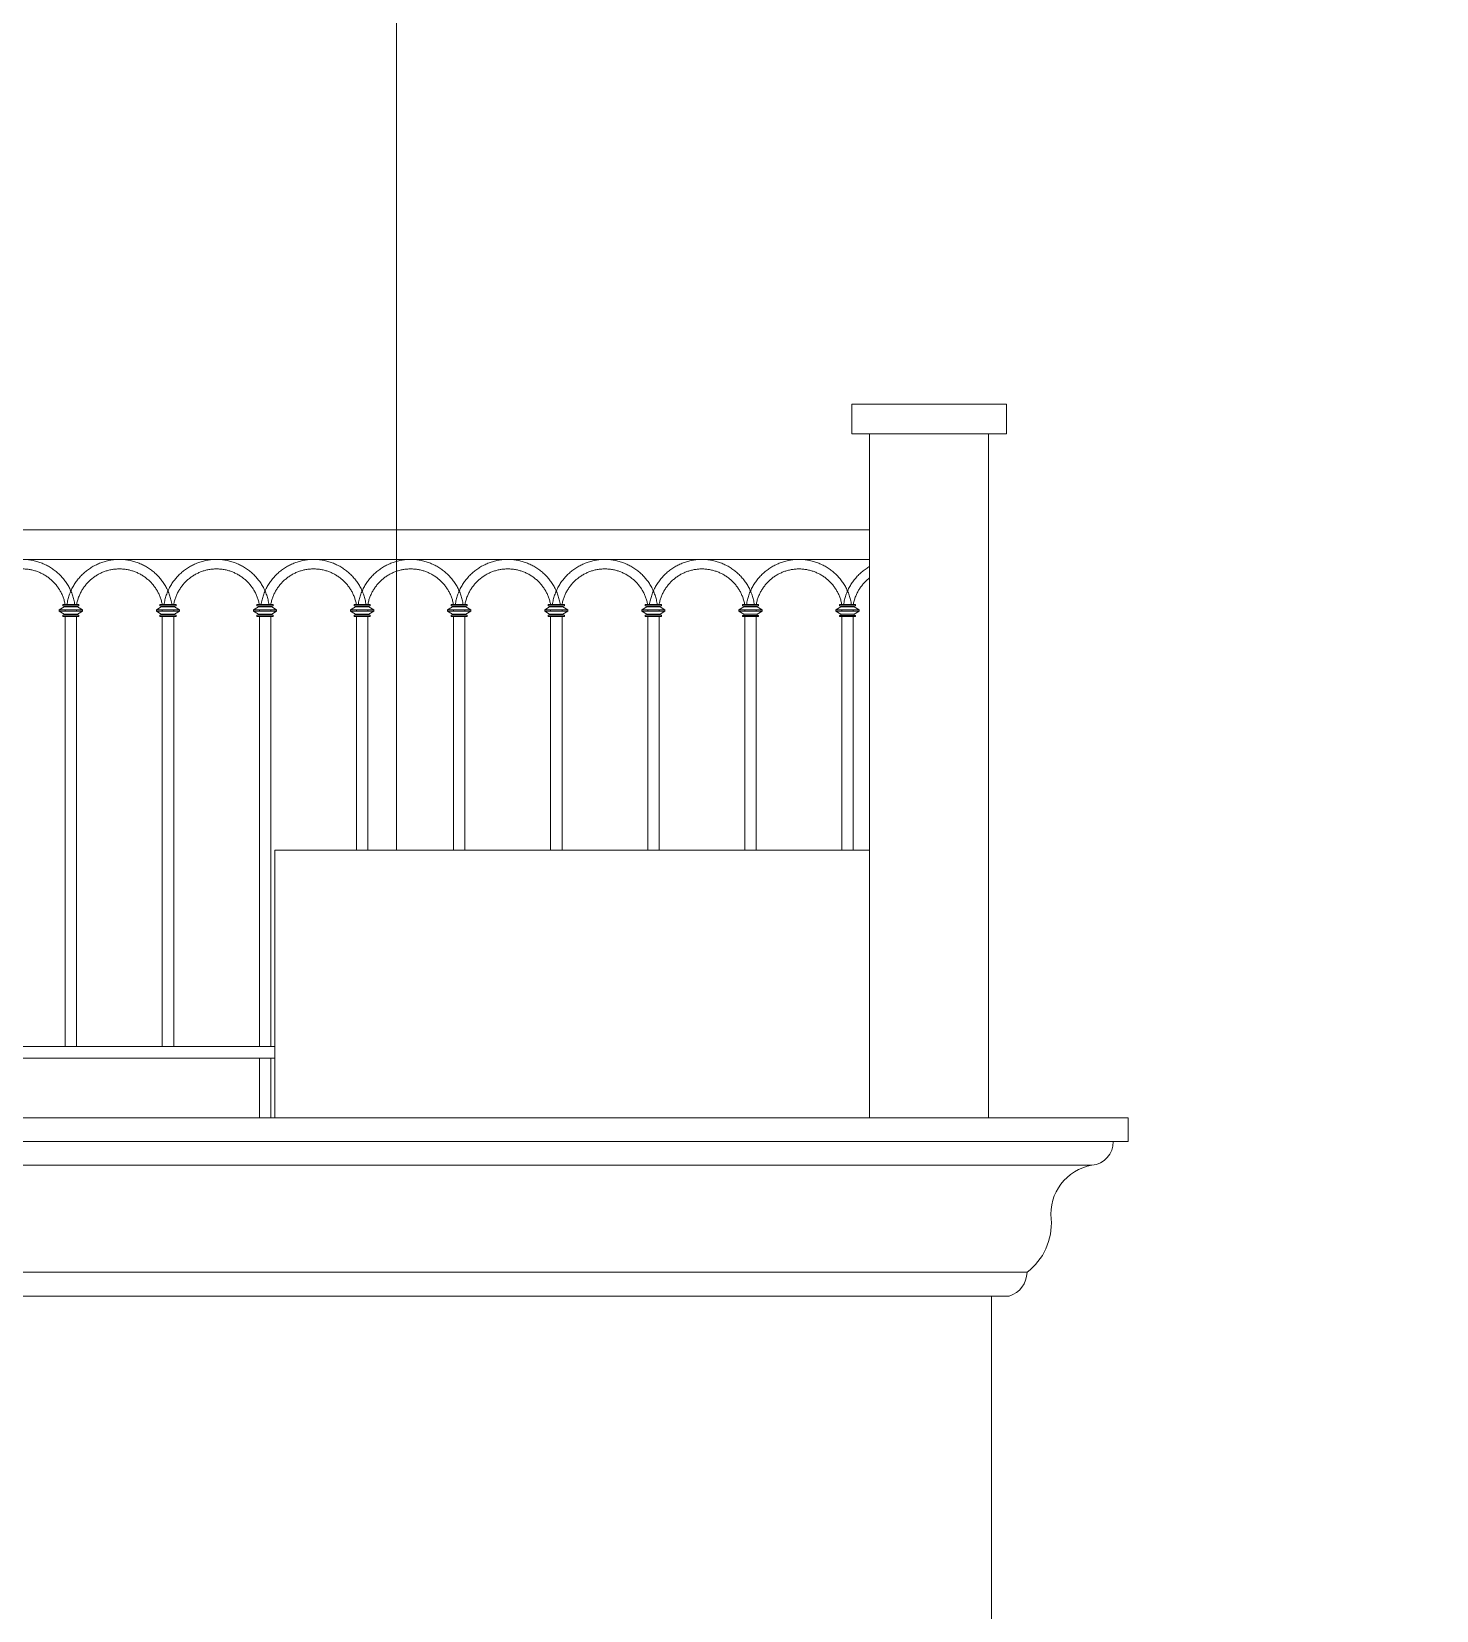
# Model space of a CAD drawing. Header units: millimetres. Extents: x 33748 to 451939, y -263262 to 62681.
# Drawn here: x 384924 to 387285, y -239291 to -236636 of the extents above; entities that cross this region are included whole.
import ezdxf
from ezdxf.xclip import XClip

# ---------------------------------------------------------------- set-up
doc = ezdxf.new("R2010")
doc.units = ezdxf.units.MM
doc.layers.add('-HATCH', color=8, linetype='Continuous', lineweight=5)
doc.layers.add('-LINE1', color=7, linetype='Continuous', lineweight=18)

# ---------------------------------------------------------------- blocks, each defined once
blk = doc.blocks.new('sdafsdf')
for p, q in [((5242.669744691462, 888.8017891470809), (-1305.594985240605, 888.8017891470809)), ((5242.669744691462, 838.8017367028515), (-1305.594985240605, 838.8016540640383)), ((2927.765886190231, 753.9716439674376), (2936.022513582837, 758.9999407565629)), ((2927.765886182082, 751.9716439674376), (2927.765886190231, 753.9716439674376)), ((2937.588725743757, 753.9716439280892), (2927.765886190231, 753.9716439674376)), ((2936.022513533535, 746.943347110704), (2927.765886182082, 751.9716439674376)), ((2937.58872573555, 751.9716439280892), (2927.765886182082, 751.9716439674376)), ((2933.622522804595, 760.9999407663709), (2933.622522812802, 762.9999407663709)), ((2937.588725780719, 762.9999407506548), (2933.622522812802, 762.9999407663709)), ((2936.022513591044, 760.9999407565629), (2933.622522804595, 760.9999407663709)), ((2933.62252273073, 742.9433471205411), (2933.622522738879, 744.9433471205411)), ((2936.022513525328, 744.943347110704), (2933.622522738879, 744.9433471205411)), ((2936.022513582837, 758.9999407565629), (2936.022513591044, 760.9999407565629)), ((2937.588725772453, 760.999940750422), (2936.022513591044, 760.9999407565629)), ((2958.375328168157, 758.9999406650895), (2936.022513589531, 758.9999407606083)), ((2936.022513525328, 744.943347110704), (2936.022513533535, 746.943347110704)), ((2958.375328118796, 746.9433470192598), (2936.022513540462, 746.943347106484)), ((2937.588725706795, 744.9433471045922), (2936.022513525328, 744.943347110704)), ((2956.788652072311, 762.9999406720744), (2937.588725780719, 762.9999407506548)), ((2937.588725772453, 760.999940750422), (2956.788652064046, 760.9999406720744)), ((2937.588725743757, 753.9716439280892), (2937.58872573555, 751.9716439280892)), ((2956.788652035291, 753.9716438495379), (2937.588725743757, 753.9716439280892)), ((2956.788652027142, 751.9716438495379), (2937.58872573555, 751.9716439280892)), ((2937.588725706795, 744.9433471045922), (2956.80911592918, 744.9433470251679)), ((2960.775318970904, 762.9999406552524), (2956.788652072311, 762.9999406720744)), ((2958.375328176306, 760.9999406650895), (2956.788652064046, 760.9999406720744)), ((2956.788652027142, 751.9716438495379), (2956.788652035291, 753.9716438495379)), ((2956.788652035291, 753.9716438495379), (2966.63195551961, 753.9716438083851)), ((2956.788652027142, 751.9716438495379), (2966.631955511402, 751.9716438083851)), ((2958.375328110589, 744.9433470192598), (2956.80911592918, 744.9433470251679)), ((2958.375328176306, 760.9999406650895), (2958.375328168157, 758.9999406650895)), ((2960.775318962755, 760.9999406552524), (2958.375328176306, 760.9999406650895)), ((2958.375328168157, 758.9999406650895), (2966.63195551961, 753.9716438083851)), ((2966.631955511402, 751.9716438083851), (2958.375328118796, 746.9433470192598)), ((2958.375328118796, 746.9433470192598), (2958.375328110589, 744.9433470192598)), ((2960.775318897096, 744.9433470094227), (2958.375328110589, 744.9433470192598)), ((2960.775318970904, 762.9999406552524), (2960.775318962755, 760.9999406552524)), ((2960.775318897096, 744.9433470094227), (2960.775318888831, 742.9433470094227)), ((2966.63195551961, 753.9716438083851), (2966.631955511402, 751.9716438083851)), ((3090.965259668999, 753.9716432996211), (3099.221887061605, 758.9999400887464)), ((3090.965259660792, 751.9716432996211), (3090.965259668999, 753.9716432996211)), ((3100.788099222467, 753.9716432602727), (3090.965259668999, 753.9716432996211)), ((3099.221887012245, 746.9433464428876), (3090.965259660792, 751.9716432996211)), ((3100.788099214318, 751.9716432602727), (3090.965259660792, 751.9716432996211)), ((3096.821896283305, 760.9999400985544), (3096.821896291513, 762.9999400985544)), ((3100.788099259487, 762.9999400828383), (3096.821896291513, 762.9999400985544)), ((3099.221887069754, 760.9999400887464), (3096.821896283305, 760.9999400985544)), ((3096.82189620944, 742.9433464527247), (3096.821896217647, 744.9433464527247)), ((3099.221887004096, 744.9433464428876), (3096.821896217647, 744.9433464527247)), ((3099.221887061605, 758.9999400887464), (3099.221887069754, 760.9999400887464)), ((3100.788099251222, 760.9999400826055), (3099.221887069754, 760.9999400887464)), ((3121.574701646867, 758.999939997273), (3099.221887068241, 758.9999400927918)), ((3099.221887004096, 744.9433464428876), (3099.221887012245, 746.9433464428876)), ((3121.574701597565, 746.9433463514433), (3099.22188701923, 746.9433464386675)), ((3100.788099185505, 744.9433464367758), (3099.221887004096, 744.9433464428876)), ((3119.988025551022, 762.999940004258), (3100.788099259487, 762.9999400828383)), ((3100.788099251222, 760.9999400826055), (3119.988025542814, 760.999940004258)), ((3100.788099222467, 753.9716432602727), (3100.788099214318, 751.9716432602727)), ((3119.98802551406, 753.9716431817214), (3100.788099222467, 753.9716432602727)), ((3119.988025505911, 751.9716431817214), (3100.788099214318, 751.9716432602727)), ((3100.788099185505, 744.9433464367758), (3120.008489407948, 744.9433463573514)), ((3123.974692449672, 762.9999399874359), (3119.988025551022, 762.999940004258)), ((3121.574701655074, 760.999939997273), (3119.988025542814, 760.999940004258)), ((3119.988025505911, 751.9716431817214), (3119.98802551406, 753.9716431817214)), ((3119.98802551406, 753.9716431817214), (3129.83132899832, 753.9716431405686)), ((3119.988025505911, 751.9716431817214), (3129.831328990171, 751.9716431405686)), ((3121.574701589299, 744.9433463514433), (3120.008489407948, 744.9433463573514)), ((3121.574701655074, 760.999939997273), (3121.574701646867, 758.999939997273)), ((3123.974692441523, 760.9999399874359), (3121.574701655074, 760.999939997273)), ((3121.574701646867, 758.999939997273), (3129.83132899832, 753.9716431405686)), ((3129.831328990171, 751.9716431405686), (3121.574701597565, 746.9433463514433)), ((3121.574701597565, 746.9433463514433), (3121.574701589299, 744.9433463514433)), ((3123.974692375807, 744.9433463416062), (3121.574701589299, 744.9433463514433)), ((3123.974692449672, 762.9999399874359), (3123.974692441523, 760.9999399874359)), ((3123.974692375807, 744.9433463416062), (3123.974692367599, 742.9433463416062)), ((3129.83132899832, 753.9716431405686), (3129.831328990171, 751.9716431405686)), ((3254.16463314771, 753.9716426318046), (3262.421260540374, 758.9999394209299)), ((3254.164633139502, 751.9716426318046), (3254.16463314771, 753.9716426318046)), ((3263.987472701236, 753.9716425924562), (3254.16463314771, 753.9716426318046)), ((3262.421260491014, 746.9433457750711), (3254.164633139502, 751.9716426318046)), ((3263.987472693028, 751.9716425924562), (3254.164633139502, 751.9716426318046)), ((3260.021269762074, 760.9999394307379), (3260.021269770223, 762.9999394307379)), ((3263.987472738198, 762.9999394150218), (3260.021269770223, 762.9999394307379)), ((3262.421260548523, 760.9999394209299), (3260.021269762074, 760.9999394307379)), ((3260.02126968815, 742.9433457849082), (3260.021269696357, 744.9433457849082)), ((3262.421260482864, 744.9433457750711), (3260.021269696357, 744.9433457849082)), ((3262.421260540374, 758.9999394209299), (3262.421260548523, 760.9999394209299)), ((3263.98747272999, 760.999939414789), (3262.421260548523, 760.9999394209299)), ((3284.774075125577, 758.9999393294565), (3262.421260547009, 758.9999394249753)), ((3262.421260482864, 744.9433457750711), (3262.421260491014, 746.9433457750711)), ((3284.774075076275, 746.9433456836268), (3262.421260497998, 746.943345770851)), ((3263.987472664216, 744.9433457689593), (3262.421260482864, 744.9433457750711)), ((3283.187399029732, 762.9999393364415), (3263.987472738198, 762.9999394150218)), ((3263.98747272999, 760.999939414789), (3283.187399021583, 760.9999393364415)), ((3263.987472701236, 753.9716425924562), (3263.987472693028, 751.9716425924562)), ((3283.187398992828, 753.971642513905), (3263.987472701236, 753.9716425924562)), ((3283.187398984621, 751.971642513905), (3263.987472693028, 751.9716425924562)), ((3263.987472664216, 744.9433457689593), (3283.207862886658, 744.9433456895349)), ((3287.174065928441, 762.9999393196194), (3283.187399029732, 762.9999393364415)), ((3284.774075133784, 760.9999393294565), (3283.187399021583, 760.9999393364415)), ((3283.187398984621, 751.971642513905), (3283.187398992828, 753.971642513905)), ((3283.187398992828, 753.971642513905), (3293.030702477088, 753.9716424727521)), ((3283.187398984621, 751.971642513905), (3293.030702468939, 751.9716424727521)), ((3284.774075068068, 744.9433456836268), (3283.207862886658, 744.9433456895349)), ((3284.774075133784, 760.9999393294565), (3284.774075125577, 758.9999393294565)), ((3287.174065920233, 760.9999393196194), (3284.774075133784, 760.9999393294565)), ((3284.774075125577, 758.9999393294565), (3293.030702477088, 753.9716424727521)), ((3293.030702468939, 751.9716424727521), (3284.774075076275, 746.9433456836268)), ((3284.774075076275, 746.9433456836268), (3284.774075068068, 744.9433456836268)), ((3287.174065854517, 744.9433456737897), (3284.774075068068, 744.9433456836268)), ((3287.174065928441, 762.9999393196194), (3287.174065920233, 760.9999393196194)), ((3287.174065854517, 744.9433456737897), (3287.174065846368, 742.9433456737897)), ((3293.030702477088, 753.9716424727521), (3293.030702468939, 751.9716424727521)), ((3417.36400662642, 753.971641963959), (3425.620634019084, 758.9999387530843)), ((3417.364006618271, 751.971641963959), (3417.36400662642, 753.971641963959)), ((3427.186846180004, 753.9716419246397), (3417.36400662642, 753.971641963959)), ((3425.620633969782, 746.9433451072546), (3417.364006618271, 751.971641963959)), ((3427.186846171739, 751.9716419246397), (3417.364006618271, 751.971641963959)), ((3423.220643240842, 760.9999387629214), (3423.220643248991, 762.9999387629214)), ((3427.186846216908, 762.9999387471762), (3423.220643248991, 762.9999387629214)), ((3425.620634027291, 760.9999387530843), (3423.220643240842, 760.9999387629214)), ((3423.220643166918, 742.9433451170917), (3423.220643175067, 744.9433451170917)), ((3425.620633961575, 744.9433451072546), (3423.220643175067, 744.9433451170917)), ((3425.620634019084, 758.9999387530843), (3425.620634027291, 760.9999387530843)), ((3427.1868462087, 760.9999387469725), (3425.620634027291, 760.9999387530843)), ((3447.973448604345, 758.99993866164), (3425.620634025778, 758.9999387571588)), ((3425.620633961575, 744.9433451072546), (3425.620633969782, 746.9433451072546)), ((3447.973448554985, 746.9433450158103), (3425.620633976709, 746.9433451030054)), ((3427.186846142984, 744.9433451011428), (3425.620633961575, 744.9433451072546)), ((3446.3867725085, 762.999938668625), (3427.186846216908, 762.9999387471762)), ((3427.1868462087, 760.9999387469725), (3446.386772500293, 760.999938668625)), ((3427.186846180004, 753.9716419246397), (3427.186846171739, 751.9716419246397)), ((3446.386772471538, 753.9716418460594), (3427.186846180004, 753.9716419246397)), ((3446.386772463331, 751.9716418460594), (3427.186846171739, 751.9716419246397)), ((3427.186846142984, 744.9433451011428), (3446.407236365369, 744.9433450216893)), ((3450.373439407151, 762.999938651803), (3446.3867725085, 762.999938668625)), ((3447.973448612494, 760.99993866164), (3446.386772500293, 760.999938668625)), ((3446.386772463331, 751.9716418460594), (3446.386772471538, 753.9716418460594)), ((3446.386772471538, 753.9716418460594), (3456.230075955857, 753.9716418049065)), ((3446.386772463331, 751.9716418460594), (3456.230075947649, 751.9716418049065)), ((3447.973448546836, 744.9433450158103), (3446.407236365369, 744.9433450216893)), ((3447.973448612494, 760.99993866164), (3447.973448604345, 758.99993866164)), ((3450.373439398943, 760.999938651803), (3447.973448612494, 760.99993866164)), ((3447.973448604345, 758.99993866164), (3456.230075955857, 753.9716418049065)), ((3456.230075947649, 751.9716418049065), (3447.973448554985, 746.9433450158103)), ((3447.973448554985, 746.9433450158103), (3447.973448546836, 744.9433450158103)), ((3450.373439333285, 744.9433450059732), (3447.973448546836, 744.9433450158103)), ((3450.373439407151, 762.999938651803), (3450.373439398943, 760.999938651803)), ((3450.373439333285, 744.9433450059732), (3450.373439325078, 742.9433450059732)), ((3456.230075955857, 753.9716418049065), (3456.230075947649, 751.9716418049065)), ((3580.563380105188, 753.9716412961425), (3588.820007497794, 758.9999380852678)), ((3580.563380097039, 751.9716412961425), (3580.563380105188, 753.9716412961425)), ((3590.386219658714, 753.9716412568232), (3580.563380105188, 753.9716412961425)), ((3588.820007448492, 746.9433444394381), (3580.563380097039, 751.9716412961425)), ((3590.386219650507, 751.9716412568232), (3580.563380097039, 751.9716412961425)), ((3586.420016719552, 760.9999380951049), (3586.42001672776, 762.9999380951049)), ((3590.386219695676, 762.9999380793597), (3586.42001672776, 762.9999380951049)), ((3588.820007506001, 760.9999380852678), (3586.420016719552, 760.9999380951049)), ((3586.420016645687, 742.9433444492752), (3586.420016653836, 744.9433444492752)), ((3588.820007440285, 744.9433444394381), (3586.420016653836, 744.9433444492752)), ((3588.820007497794, 758.9999380852678), (3588.820007506001, 760.9999380852678)), ((3590.386219687411, 760.999938079156), (3588.820007506001, 760.9999380852678)), ((3611.172822083114, 758.9999379938236), (3588.820007504488, 758.9999380893423)), ((3588.820007440285, 744.9433444394381), (3588.820007448492, 746.9433444394381)), ((3611.172822033754, 746.9433443479938), (3588.820007455419, 746.9433444351889)), ((3590.386219621752, 744.9433444333263), (3588.820007440285, 744.9433444394381)), ((3609.586145987269, 762.9999380008085), (3590.386219695676, 762.9999380793597)), ((3590.386219687411, 760.999938079156), (3609.586145979003, 760.9999380008085)), ((3590.386219658714, 753.9716412568232), (3590.386219650507, 751.9716412568232)), ((3609.586145950248, 753.9716411782429), (3590.386219658714, 753.9716412568232)), ((3609.586145942099, 751.9716411782429), (3590.386219650507, 751.9716412568232)), ((3590.386219621752, 744.9433444333263), (3609.606609844137, 744.9433443538728)), ((3613.572812885861, 762.9999379839865), (3609.586145987269, 762.9999380008085)), ((3611.172822091263, 760.9999379938236), (3609.586145979003, 760.9999380008085)), ((3609.586145942099, 751.9716411782429), (3609.586145950248, 753.9716411782429)), ((3609.586145950248, 753.9716411782429), (3619.429449434567, 753.97164113709)), ((3609.586145942099, 751.9716411782429), (3619.429449426359, 751.97164113709)), ((3611.172822025546, 744.9433443479938), (3609.606609844137, 744.9433443538728)), ((3611.172822091263, 760.9999379938236), (3611.172822083114, 758.9999379938236)), ((3613.572812877712, 760.9999379839865), (3611.172822091263, 760.9999379938236)), ((3611.172822083114, 758.9999379938236), (3619.429449434567, 753.97164113709)), ((3619.429449426359, 751.97164113709), (3611.172822033754, 746.9433443479938)), ((3611.172822033754, 746.9433443479938), (3611.172822025546, 744.9433443479938)), ((3613.572812812054, 744.9433443381567), (3611.172822025546, 744.9433443479938)), ((3613.572812885861, 762.9999379839865), (3613.572812877712, 760.9999379839865)), ((3613.572812812054, 744.9433443381567), (3613.572812803788, 742.9433443381567)), ((3619.429449434567, 753.97164113709), (3619.429449426359, 751.97164113709)), ((3743.762753583898, 753.971640628326), (3752.019380976562, 758.9999374174513)), ((3743.762753575691, 751.971640628326), (3743.762753583898, 753.971640628326)), ((3753.585593137424, 753.9716405890067), (3743.762753583898, 753.971640628326)), ((3752.019380927202, 746.9433437716216), (3743.762753575691, 751.971640628326)), ((3753.585593129217, 751.9716405890067), (3743.762753575691, 751.971640628326)), ((3749.619390198262, 760.9999374272884), (3749.619390206411, 762.9999374272884)), ((3753.585593174386, 762.9999374115432), (3749.619390206411, 762.9999374272884)), ((3752.019380984711, 760.9999374174513), (3749.619390198262, 760.9999374272884)), ((3749.619390124339, 742.9433437814587), (3749.619390132546, 744.9433437814587)), ((3752.019380919053, 744.9433437716216), (3749.619390132546, 744.9433437814587)), ((3752.019380976562, 758.9999374174513), (3752.019380984711, 760.9999374174513)), ((3753.585593166179, 760.9999374113395), (3752.019380984711, 760.9999374174513)), ((3774.372195561766, 758.9999373260071), (3752.019380983198, 758.9999374215258)), ((3752.019380919053, 744.9433437716216), (3752.019380927202, 746.9433437716216)), ((3774.372195512464, 746.9433436801773), (3752.019380934187, 746.9433437673724)), ((3753.585593100404, 744.9433437655098), (3752.019380919053, 744.9433437716216)), ((3772.785519465921, 762.999937332992), (3753.585593174386, 762.9999374115432)), ((3753.585593166179, 760.9999374113395), (3772.785519457771, 760.999937332992)), ((3753.585593137424, 753.9716405890067), (3753.585593129217, 751.9716405890067)), ((3772.785519429017, 753.9716405104264), (3753.585593137424, 753.9716405890067)), ((3772.78551942081, 751.9716405104264), (3753.585593129217, 751.9716405890067)), ((3753.585593100404, 744.9433437655098), (3772.805983322847, 744.9433436860563)), ((3776.772186364629, 762.99993731617), (3772.785519465921, 762.999937332992)), ((3774.372195569973, 760.9999373260071), (3772.785519457771, 760.999937332992)), ((3772.78551942081, 751.9716405104264), (3772.785519429017, 753.9716405104264)), ((3772.785519429017, 753.9716405104264), (3782.628822913277, 753.9716404692736)), ((3772.78551942081, 751.9716405104264), (3782.628822905128, 751.9716404692736)), ((3774.372195504257, 744.9433436801773), (3772.805983322847, 744.9433436860563)), ((3774.372195569973, 760.9999373260071), (3774.372195561766, 758.9999373260071)), ((3776.772186356422, 760.99993731617), (3774.372195569973, 760.9999373260071)), ((3774.372195561766, 758.9999373260071), (3782.628822913277, 753.9716404692736)), ((3782.628822905128, 751.9716404692736), (3774.372195512464, 746.9433436801773)), ((3774.372195512464, 746.9433436801773), (3774.372195504257, 744.9433436801773)), ((3776.772186290706, 744.9433436703403), (3774.372195504257, 744.9433436801773)), ((3776.772186364629, 762.99993731617), (3776.772186356422, 760.99993731617)), ((3776.772186290706, 744.9433436703403), (3776.772186282557, 742.9433436703403)), ((3782.628822913277, 753.9716404692736), (3782.628822905128, 751.9716404692736)), ((3906.962127062608, 753.9716399605095), (3915.218754455273, 758.9999367496348)), ((3906.962127054459, 751.9716399605095), (3906.962127062608, 753.9716399605095)), ((3916.784966616193, 753.9716399211902), (3906.962127062608, 753.9716399605095)), ((3915.218754405971, 746.9433431038051), (3906.962127054459, 751.9716399605095)), ((3916.784966607927, 751.9716399211902), (3906.962127054459, 751.9716399605095)), ((3912.818763677031, 760.9999367594719), (3912.81876368518, 762.9999367594719)), ((3916.784966653096, 762.9999367437267), (3912.81876368518, 762.9999367594719)), ((3915.21875446348, 760.9999367496348), (3912.818763677031, 760.9999367594719)), ((3912.818763603107, 742.9433431136422), (3912.818763611256, 744.9433431136422)), ((3915.218754397763, 744.9433431038051), (3912.818763611256, 744.9433431136422)), ((3915.218754455273, 758.9999367496348), (3915.21875446348, 760.9999367496348)), ((3916.784966644889, 760.999936743523), (3915.21875446348, 760.9999367496348)), ((3937.571569040534, 758.9999366581906), (3915.218754461966, 758.9999367537093)), ((3915.218754397763, 744.9433431038051), (3915.218754405971, 746.9433431038051)), ((3937.571568991174, 746.9433430123609), (3915.218754412897, 746.9433430995559)), ((3916.784966579173, 744.9433430976933), (3915.218754397763, 744.9433431038051)), ((3935.984892944689, 762.9999366651755), (3916.784966653096, 762.9999367437267)), ((3916.784966644889, 760.999936743523), (3935.984892936482, 760.9999366651755)), ((3916.784966616193, 753.9716399211902), (3916.784966607927, 751.9716399211902)), ((3935.984892907727, 753.9716398426099), (3916.784966616193, 753.9716399211902)), ((3935.98489289952, 751.9716398426099), (3916.784966607927, 751.9716399211902)), ((3916.784966579173, 744.9433430976933), (3936.005356801557, 744.9433430182398)), ((3939.971559843339, 762.9999366483535), (3935.984892944689, 762.9999366651755)), ((3937.571569048683, 760.9999366581906), (3935.984892936482, 760.9999366651755)), ((3935.98489289952, 751.9716398426099), (3935.984892907727, 753.9716398426099)), ((3935.984892907727, 753.9716398426099), (3945.828196392045, 753.9716398014571)), ((3935.98489289952, 751.9716398426099), (3945.828196383838, 751.9716398014571)), ((3937.571568983025, 744.9433430123609), (3936.005356801557, 744.9433430182398)), ((3937.571569048683, 760.9999366581906), (3937.571569040534, 758.9999366581906)), ((3939.971559835132, 760.9999366483535), (3937.571569048683, 760.9999366581906)), ((3937.571569040534, 758.9999366581906), (3945.828196392045, 753.9716398014571)), ((3945.828196383838, 751.9716398014571), (3937.571568991174, 746.9433430123609)), ((3937.571568991174, 746.9433430123609), (3937.571568983025, 744.9433430123609)), ((3939.971559769474, 744.9433430025238), (3937.571568983025, 744.9433430123609)), ((3939.971559843339, 762.9999366483535), (3939.971559835132, 760.9999366483535)), ((3939.971559769474, 744.9433430025238), (3939.971559761267, 742.9433430025238)), ((3945.828196392045, 753.9716398014571), (3945.828196383838, 751.9716398014571)), ((4070.161500059126, 753.9538971827715), (4078.41812745179, 758.9821939718968)), ((4070.161500050919, 751.9538971827715), (4070.161500059126, 753.9538971827715)), ((4079.984339612653, 753.9538971434231), (4070.161500059126, 753.9538971827715)), ((4078.41812740243, 746.925600326038), (4070.161500050919, 751.9538971827715)), ((4079.984339604445, 751.9538971434231), (4070.161500050919, 751.9538971827715)), ((4076.018136673491, 760.9821939817048), (4076.01813668164, 762.9821939817048)), ((4079.984339649614, 762.9821939659887), (4076.01813668164, 762.9821939817048)), ((4078.41812745994, 760.9821939718968), (4076.018136673491, 760.9821939817048)), ((4076.018136599567, 742.9256003358751), (4076.018136607774, 744.9256003358751)), ((4078.418127394281, 744.925600326038), (4076.018136607774, 744.9256003358751)), ((4078.41812745179, 758.9821939718968), (4078.41812745994, 760.9821939718968)), ((4079.984339641407, 760.9821939657559), (4078.41812745994, 760.9821939718968)), ((4100.770942036994, 758.9821938804234), (4078.418127458426, 758.9821939759422)), ((4078.418127394281, 744.925600326038), (4078.41812740243, 746.925600326038)), ((4100.770941987692, 746.9256002345937), (4078.418127409415, 746.9256003218179)), ((4079.984339575632, 744.9256003199262), (4078.418127394281, 744.925600326038)), ((4099.184265941149, 762.9821938874084), (4079.984339649614, 762.9821939659887)), ((4079.984339641407, 760.9821939657559), (4099.184265933, 760.9821938874084)), ((4079.984339612653, 753.9538971434231), (4079.984339604445, 751.9538971434231)), ((4099.184265904245, 753.9538970648719), (4079.984339612653, 753.9538971434231)), ((4099.184265896038, 751.9538970648719), (4079.984339604445, 751.9538971434231)), ((4079.984339575632, 744.9256003199262), (4099.204729798075, 744.9256002405018)), ((4103.170932839857, 762.9821938705863), (4099.184265941149, 762.9821938874084)), ((4100.770942045201, 760.9821938804234), (4099.184265933, 760.9821938874084)), ((4099.184265896038, 751.9538970648719), (4099.184265904245, 753.9538970648719)), ((4099.184265904245, 753.9538970648719), (4109.027569388505, 753.953897023719)), ((4099.184265896038, 751.9538970648719), (4109.027569380356, 751.953897023719)), ((4100.770941979485, 744.9256002345937), (4099.204729798075, 744.9256002405018)), ((4100.770942045201, 760.9821938804234), (4100.770942036994, 758.9821938804234)), ((4103.17093283165, 760.9821938705863), (4100.770942045201, 760.9821938804234)), ((4100.770942036994, 758.9821938804234), (4109.027569388505, 753.953897023719)), ((4109.027569380356, 751.953897023719), (4100.770941987692, 746.9256002345937)), ((4100.770941987692, 746.9256002345937), (4100.770941979485, 744.9256002345937)), ((4103.170932765934, 744.9256002247566), (4100.770941979485, 744.9256002345937)), ((4103.170932839857, 762.9821938705863), (4103.17093283165, 760.9821938705863)), ((4103.170932765934, 744.9256002247566), (4103.170932757785, 742.9256002247566)), ((4109.027569388505, 753.953897023719), (4109.027569380356, 751.953897023719)), ((4233.360873537837, 753.953896514955), (4241.617500930501, 758.9821933040803)), ((4233.360873529688, 751.953896514955), (4233.360873537837, 753.953896514955)), ((4243.183713091421, 753.9538964756066), (4233.360873537837, 753.953896514955)), ((4241.617500881199, 746.9255996582215), (4233.360873529688, 751.953896514955)), ((4243.183713083155, 751.9538964756066), (4233.360873529688, 751.953896514955)), ((4239.217510152259, 760.9821933138883), (4239.217510160408, 762.9821933138883)), ((4243.183713128325, 762.9821932981722), (4239.217510160408, 762.9821933138883)), ((4241.617500938708, 760.9821933040803), (4239.217510152259, 760.9821933138883)), ((4239.217510078335, 742.9255996680586), (4239.217510086484, 744.9255996680586)), ((4241.617500872992, 744.9255996582215), (4239.217510086484, 744.9255996680586)), ((4241.617500930501, 758.9821933040803), (4241.617500938708, 760.9821933040803)), ((4243.183713120117, 760.9821932979394), (4241.617500938708, 760.9821933040803)), ((4263.970315515762, 758.982193212607), (4241.617500937195, 758.9821933081257)), ((4241.617500872992, 744.9255996582215), (4241.617500881199, 746.9255996582215)), ((4263.970315466402, 746.9255995667772), (4241.617500888126, 746.9255996540014)), ((4243.183713054401, 744.9255996521097), (4241.617500872992, 744.9255996582215)), ((4262.383639419917, 762.9821932195919), (4243.183713128325, 762.9821932981722)), ((4243.183713120117, 760.9821932979394), (4262.38363941171, 760.9821932195919)), ((4243.183713091421, 753.9538964756066), (4243.183713083155, 751.9538964756066)), ((4262.383639382955, 753.9538963970554), (4243.183713091421, 753.9538964756066)), ((4262.383639374748, 751.9538963970554), (4243.183713083155, 751.9538964756066)), ((4243.183713054401, 744.9255996521097), (4262.404103276785, 744.9255995726853)), ((4266.370306318568, 762.9821932027698), (4262.383639419917, 762.9821932195919)), ((4263.970315523911, 760.982193212607), (4262.38363941171, 760.9821932195919)), ((4262.383639374748, 751.9538963970554), (4262.383639382955, 753.9538963970554)), ((4262.383639382955, 753.9538963970554), (4272.226942867273, 753.9538963559025)), ((4262.383639374748, 751.9538963970554), (4272.226942859066, 751.9538963559025)), ((4263.970315458253, 744.9255995667772), (4262.404103276785, 744.9255995726853)), ((4263.970315523911, 760.982193212607), (4263.970315515762, 758.982193212607)), ((4266.37030631036, 760.9821932027698), (4263.970315523911, 760.982193212607)), ((4263.970315515762, 758.982193212607), (4272.226942867273, 753.9538963559025)), ((4272.226942859066, 751.9538963559025), (4263.970315466402, 746.9255995667772)), ((4263.970315466402, 746.9255995667772), (4263.970315458253, 744.9255995667772)), ((4266.370306244702, 744.9255995569401), (4263.970315458253, 744.9255995667772)), ((4266.370306318568, 762.9821932027698), (4266.37030631036, 760.9821932027698)), ((4266.370306244702, 744.9255995569401), (4266.370306236495, 742.9255995569401)), ((4272.226942867273, 753.9538963559025), (4272.226942859066, 751.9538963559025)), ((2937.588725698588, 742.9433471048251), (2933.62252273073, 742.9433471205411)), ((2937.58872569853, 742.9433471048251), (2937.588722617482, 20.00004952843301)), ((2956.809115921031, 742.9433470251679), (2937.588725698588, 742.9433471048251)), ((2956.788648909074, 20.00004944985267), (2956.809115920973, 742.943347025197)), ((2960.775318888831, 742.9433470094227), (2956.809115921031, 742.9433470251679)), ((3100.788099177298, 742.9433464370086), (3096.82189620944, 742.9433464527247)), ((3100.788099177298, 742.9433464370086), (3100.78809609625, 20.00004886061652)), ((3120.008489399741, 742.9433463573514), (3100.788099177298, 742.9433464370086)), ((3119.988022387843, 20.00004878203617), (3120.008489399683, 742.9433463573805)), ((3123.974692367599, 742.9433463416062), (3120.008489399741, 742.9433463573514)), ((3263.987472656067, 742.9433457691921), (3260.02126968815, 742.9433457849082)), ((3263.987472656067, 742.9433457691921), (3263.98746957496, 20.00004819280002)), ((3283.207862878451, 742.9433456895349), (3263.987472656067, 742.9433457691921)), ((3283.187395866553, 20.00004811421968), (3283.207862878451, 742.943345689564)), ((3287.174065846368, 742.9433456737897), (3283.207862878451, 742.9433456895349)), ((3427.186846134835, 742.9433451013465), (3423.220643166918, 742.9433451170917)), ((3427.186846134777, 742.9433451013756), (3427.186843053671, 20.00004752498353)), ((3446.40723635722, 742.9433450216893), (3427.186846134835, 742.9433451013465)), ((3446.386769345263, 20.00004744640319), (3446.40723635722, 742.9433450217184)), ((3450.373439325078, 742.9433450059732), (3446.40723635722, 742.9433450216893)), ((3590.386219613545, 742.94334443353), (3586.420016645687, 742.9433444492752)), ((3590.386219613487, 742.9433444335591), (3590.386216532439, 20.00004685716704)), ((3609.606609835988, 742.9433443538728), (3590.386219613545, 742.94334443353)), ((3609.586142824031, 20.00004677858669), (3609.60660983593, 742.9433443539019)), ((3613.572812803788, 742.9433443381567), (3609.606609835988, 742.9433443538728)), ((3753.585593092255, 742.9433437657135), (3749.619390124339, 742.9433437814587)), ((3753.585593092255, 742.9433437657426), (3753.585590011149, 20.00004618935054)), ((3772.80598331464, 742.9433436860563), (3753.585593092255, 742.9433437657135)), ((3772.785516302742, 20.0000461107702), (3772.80598331464, 742.9433436860854)), ((3776.772186282557, 742.9433436703403), (3772.80598331464, 742.9433436860563)), ((3916.784966571024, 742.943343097897), (3912.818763603107, 742.9433431136422)), ((3916.784966571024, 742.943343097897), (3916.784963489918, 20.00004552150494)), ((3936.005356793408, 742.9433430182398), (3916.784966571024, 742.943343097897)), ((3935.984889781452, 20.00004544295371), (3936.005356793408, 742.9433430182398)), ((3939.971559761267, 742.9433430025238), (3936.005356793408, 742.9433430182398)), ((4079.984339567483, 742.925600320159), (4076.018136599567, 742.9256003358751)), ((4079.984339567483, 742.925600320159), (4079.984336486377, 19.98230274376692)), ((4099.204729789868, 742.9256002405018), (4079.984339567483, 742.925600320159)), ((4099.18426277797, 19.98230266518658), (4099.204729789868, 742.9256002405309)), ((4103.170932757785, 742.9256002247566), (4099.204729789868, 742.9256002405018)), ((4243.183713046252, 742.9255996523425), (4239.217510078335, 742.9255996680586)), ((4243.183713046194, 742.9255996523425), (4243.183709965087, 19.98230207595043)), ((4262.404103268636, 742.9255995726853), (4243.183713046252, 742.9255996523425)), ((4262.38363625668, 19.98230199737009), (4262.404103268636, 742.9255995727144)), ((4266.370306236495, 742.9255995569401), (4262.404103268636, 742.9255995726853)), ((5242.669744691462, 19.96455595910084), (-1305.594985240605, 19.96455595910084)), ((5242.669744691462, -0.03541138576110825), (-1305.594985240605, -0.0357624925673008))]:
    blk.add_line(p, q)
blk.add_lwpolyline([(3263.987469574902, -1.06851221062243e-05), (3283.188092520228, -1.06851221062243e-05), (3283.188092520228, -100.0000091915135), (3263.987469574902, -100.0000091915135)], close=True)
for centre, radius, start, end in [((2865.589002132998, 749.7676955012139), 89.2055497875194, 8.530410687194475, 171.4695888423237), ((3028.788375611708, 749.7676948333974), 89.2055497875194, 8.530410687194475, 171.4695888423237), ((3191.987749090418, 749.7676941655809), 89.2055497875194, 8.530410687194475, 171.4695888423237), ((3355.187122569187, 749.7676934977644), 89.2055497875194, 8.530410687194475, 171.4695888423237), ((3518.386496047955, 749.7676928299479), 89.2055497875194, 8.530410687194475, 171.4695888423237), ((3681.585869526665, 749.7676921621314), 89.2055497875194, 8.530410687194475, 171.4695888423237), ((3844.785243005375, 749.7676914943149), 89.2055497875194, 8.530410687194475, 171.4695888423237), ((4007.984616001835, 749.7499487165769), 89.2055497875194, 8.530410687194475, 171.4695888423237), ((4171.183989480603, 749.7499480487313), 89.2055497875194, 8.530410687194475, 171.4695888423237), ((4334.383362959372, 749.7499473809148), 89.2055497875194, 8.530410687194475, 171.4695888423237), ((2865.589002132998, 749.7676955012139), 73.2055497875194, 10.41372047801396, 169.5862790520161), ((3028.788375611708, 749.7676948333974), 73.2055497875194, 10.41372047801396, 169.5862790520161), ((3191.987749090418, 749.7676941655809), 73.2055497875194, 10.41372047801396, 169.5862790520161), ((3355.187122569187, 749.7676934977644), 73.2055497875194, 10.41372047801396, 169.5862790520161), ((3518.386496047955, 749.7676928299479), 73.2055497875194, 10.41372047801396, 169.5862790520161), ((3681.585869526665, 749.7676921621314), 73.2055497875194, 10.41372047801396, 169.5862790520161), ((3844.785243005375, 749.7676914943149), 73.2055497875194, 10.41372047801396, 169.5862790520161), ((4007.984616001835, 749.7499487165769), 73.2055497875194, 10.41372047801396, 169.5862790520161), ((4171.183989480603, 749.7499480487313), 73.2055497875194, 10.41372047801396, 169.5862790520161), ((4334.383362959372, 749.7499473809148), 73.2055497875194, 10.41372047801396, 169.5862790520161)]:
    blk.add_arc(centre, radius, start, end)

msp = doc.modelspace()

# ---------------------------------------------------------------- linework, layer by layer
at = {"layer": '-HATCH'}
for p, q in [((386767.1228199254, -238502.4166179984), (380737.0766513213, -238502.4243072671)), ((380737.0766513213, -238722.4241711461), (386597.1235760133, -238722.4166111876))]:
    msp.add_line(p, q, dxfattribs=at)
msp.add_lwpolyline([(386706.2573737766, -238542.4167253741), (380737.0766513213, -238542.4243218134)], dxfattribs=at)
at = {"layer": '-LINE1'}
for p, q in [((385537.4024104613, -238012.4170757227), (385537.4024104613, -235690.4244019779)), ((386537.4024104613, -246112.4244023436), (386537.4024104613, -238762.4199075471))]:
    msp.add_line(p, q, dxfattribs=at)
at = {"layer": '-LINE1', "lineweight": 20}
for p, q in [((380737.0766513213, -238462.4244023436), (386767.1228199254, -238462.4167848234)), ((386767.1228199254, -238462.4136308613), (386767.1228199254, -238502.4171833083)), ((386767.1228199254, -238502.4171833083), (386742.1228199903, -238502.4171833083)), ((380737.0766513213, -238762.4260355578), (386567.1139433158, -238762.419876157))]:
    msp.add_line(p, q, dxfattribs=at)
at = {"layer": '-LINE1'}
for points in [[(386302.5866333736, -237312.4239850392), (386562.5866333738, -237312.4239850392), (386562.5866333738, -237262.4239850392), (386302.5866333736, -237262.4239850392)], [(386332.5866333736, -237312.4239850392), (386532.5866333738, -237312.4239850392), (386532.5866333738, -238462.4239849126), (386332.5866333736, -238462.4239849126)]]:
    msp.add_lwpolyline(points, close=True, dxfattribs=at)
at = {"layer": '-LINE1', "lineweight": 20}
msp.add_lwpolyline([(385332.5866333736, -238012.4170757227), (386332.5866333736, -238012.4170757227), (386332.5866333736, -238462.4170750201), (385332.5866333736, -238462.4185970165)], close=True, dxfattribs=at)
for centre, radius, start, end in [((386703.009091143, -238503.4250814256), 39.12671258709199, 274.7540674439886, 1.476093774346998), ((386720.4768813015, -238624.3069082925), 83.1160510576991, 99.85447721809788, 185.775239439413), ((386534.8511217847, -238640.1210379818), 103.2008717255551, 307.1139981701435, 4.140002739065885), ((386554.8441242729, -238721.9581615689), 42.28118738914273, 286.8696730448684, 359.3779615323343)]:
    msp.add_arc(centre, radius, start, end, dxfattribs=at)

# ---------------------------------------------------------------- block references
at = {"layer": '-HATCH'}
ref = msp.add_blockref('sdafsdf', (382042.6716365619, -238362.4244091797), dxfattribs=at)
XClip(ref).set_block_clipping_path([(-1305.594986423268, 350.0000055249984), (-305.5949852403719, 349.9999014116911), (-305.59441677480936, -99.99872990240692), (3289.9149968118872, -99.99418783679721), (3289.9149968118872, 350.0000061335886), (4289.914996811887, 350.0073334569897), (4289.914996811887, 986.1267057541991), (-1305.5949852406047, 971.6524806567904)])

doc.saveas('drawing.dxf')
